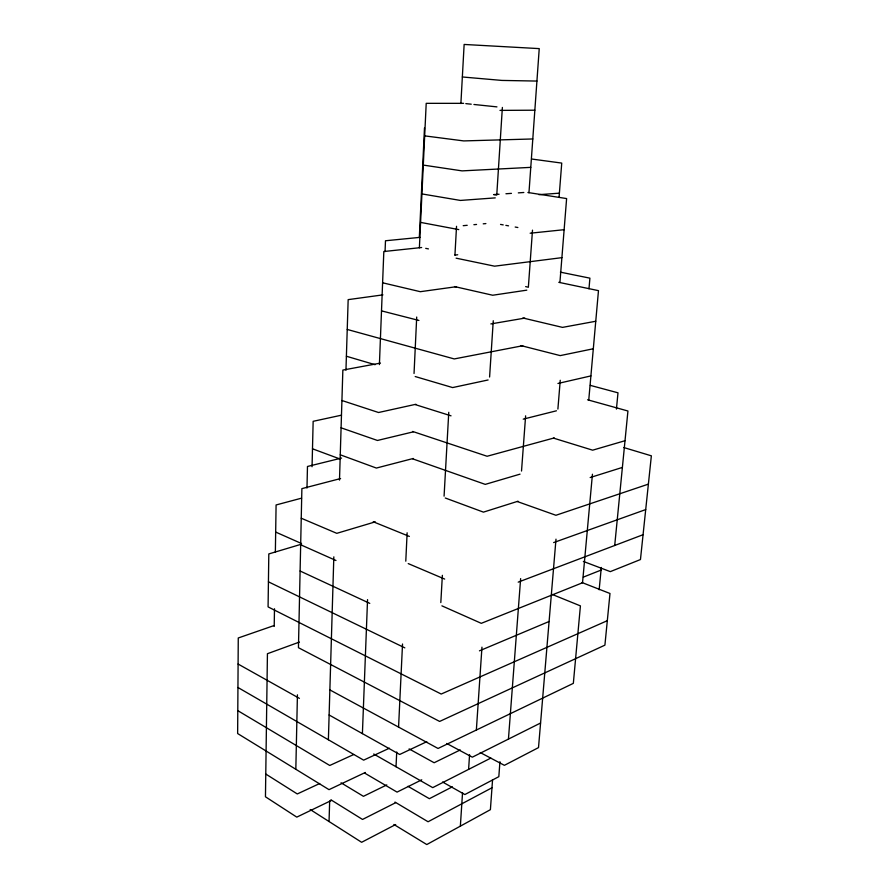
<?xml version="1.0" encoding="UTF-8"?>
<svg xmlns="http://www.w3.org/2000/svg" width="889" height="889" viewBox="0 0 889 889"><rect width="100%" height="100%" fill="white"/><g stroke="black" fill="none" stroke-linecap="round" stroke-linejoin="round"><path stroke-width="1.33" d="M274.212 626.445L274.49 608.765M275.357 552.413L276.09 504.963L301.56 498.162M295.826 769.274L297.426 694.82M306.983 488.05L307.472 466.481L341.565 458.068M312.061 466.725L313.15 421.319L341.454 415.185M328.385 739.759L333.831 556.847M329.041 821.525L329.675 800.978M339.487 480.093L342.854 370.08L380.448 363.101M345.954 370.235L348.166 299.637L382.926 294.87M362.401 733.625L367.546 599.631M379.403 364.601L383.826 251.52L421.653 247.52M385.059 251.62L385.482 240.763L420.153 237.352M419.341 237.374L424.486 127.916M419.386 247.82L426.209 103.335L463.602 103.346M414.041 373.48L416.708 317.04M396.027 766.729L396.727 751.983M405.784 561.17L407.129 532.789M398.572 727.091L402.528 644.003M460.891 103.524L464.136 44.45L539.234 48.617L528.966 192.735M454.935 255.143L456.535 226.306M444.078 496.162L448.767 412.318M440.822 602.575L442.366 575.339M502.374 107.447L496.762 195.024L494.028 194.524M460.358 826.137L462.536 792.777M489.595 377.025L493.262 320.74M468.603 769.385L469.57 754.683M476.36 730.025L481.96 647.17M492.573 779.642L490.395 809.679L426.787 844.55L393.905 824.481M532.5 230.162L528.355 287.258L525.643 286.602M499.94 761.695L498.829 776.675L464.869 794.544L442.589 782.02M521.521 471.026L525.621 415.841M508.441 739.092L520.643 578.595M559.07 197.247L561.737 163.087L531.633 159.02M559.914 282.502L566.615 198.569L527.899 192.502M557.892 409.084L560.248 380.281M555.992 539.156L538.512 747.605L504.385 765.329L480.227 752.55M588.985 288.792L589.907 278.157L560.392 272.156M588.751 400.05L598.475 290.647L558.781 282.324M592.441 474.237L582.528 582.762L481.293 623.333L441.9 605.842M599.164 589.774L601.297 567.46M616.433 409.073L617.988 392.816L590.329 385.382M614.71 545.49L627.934 411.007L587.551 399.772M491.984 787.765L428.076 821.758L394.972 802.078M395.683 824.536L361.634 842.294L310.194 809.512M452.379 786.832L429.376 798.689L407.951 786.298M490.828 758.084L432.721 787.632L373.702 754.016M395.538 802.767L362.534 819.447L330.908 799.811M540.568 723.013L472.326 757.172L446.678 743.46M421.742 779.809L397.061 792.11L364.601 773.052M386.793 784.898L363.445 796.322L341.043 782.798M460.258 749.938L434.143 762.74L409.107 748.916M331.453 800.433L296.782 817.124L265.455 796.788L267.433 653.715L299.404 642.069M426.787 741.693L399.672 754.483L329.119 714.989M365.368 772.452L329.019 789.654L237.641 733.547L238.263 637.98L273.968 625.589M319.707 783.509L297.293 793.955L265.767 774.03M389.404 748.194L363.645 760.151L237.941 687.486M353.7 754.528L329.752 765.473L237.796 710.655M607.309 620.689L441.211 694.042L268.078 606.887L268.811 553.936L301.538 544.168M479.46 650.837L549.091 621.489M583.362 577.105L601.042 570.105M518.209 582.139L643.069 534.711M553.647 542.579L645.703 509.586M648.381 484.138L555.925 515.276L517.265 501.529M590.163 477.549L622.389 467.414M518.031 501.218L483.438 512.131L445.267 497.996M375.291 521.854L336.798 533.333L301.238 518.22M520.032 474.148L485.261 484.383L412.652 458.835M625.011 440.722L592.652 450.178L553.614 438.155M554.247 437.921L487.105 456.257L412.629 431.454M340.587 478.549L301.882 488.639L298.448 647.692L439.622 721.435L604.909 645.147L609.987 593.485L581.951 582.517M413.285 458.468L376.369 468.059L340.265 454.801M523.232 419.141L556.447 410.796M413.252 431.865L377.447 440.466L341.087 427.82M557.948 383.47L590.896 375.914M415.885 404.273L378.547 412.507L341.921 400.506M488.105 379.97L452.623 387.571L415.207 376.536M593.319 348.766L560.214 355.611L520.898 345.577M522.776 345.721L454.246 358.934L347.232 329.452M595.752 321.262L562.504 327.385L522.888 317.984M490.85 323.918L524.777 318.118M526.799 290.158L492.706 295.237L454.535 286.569M456.49 286.68L420.308 291.692L382.603 282.791M561.904 257.654L494.584 266.178L456.113 258.166M454.946 255.087L457.702 254.765M530.155 233.218L564.137 229.695M463.202 225.684L467.203 225.306M473.881 224.695L476.548 224.45M483.216 223.828L485.883 223.584M495.251 197.88L460.413 200.436L421.931 193.924M538.967 194.669L559.392 193.169M493.562 194.635L499.062 194.247M505.941 193.758L511.442 193.369M518.32 192.88L523.821 192.491M530.777 167.365L462.069 170.877L423.286 165.087M532.8 138.962L463.736 140.918L424.664 135.873M499.985 110.38L534.845 110.203M536.923 81.066L501.896 80.421L462.347 76.976M465.814 103.624L471.237 104.191M473.937 104.48L496.951 106.88M500.54 224.406L503.207 224.884M505.863 225.362L508.53 225.839M515.187 227.039L517.854 227.517M420.586 222.394L458.78 229.606M425.72 248.353L428.431 248.909M381.514 310.872L418.93 320.451M346.399 356.245L375.058 364.69M623.756 447.534L651.359 455.824L640.458 559.548L610.31 571.627L583.362 561.437M415.263 404.595L451.034 415.83M312.495 448.801L340.165 459.057M373.247 521.765L409.351 536.423M552.202 594.43L580.417 605.887L573.338 683.363L438.055 748.46L329.863 689.908M408.229 563.593L444.667 579.072M275.668 532.067L301.527 543.535M300.671 544.779L335.975 560.492M300.104 571.005L369.768 603.375M268.434 581.828L404.828 647.859M238.096 664.05L299.404 698.365"/></g></svg>
